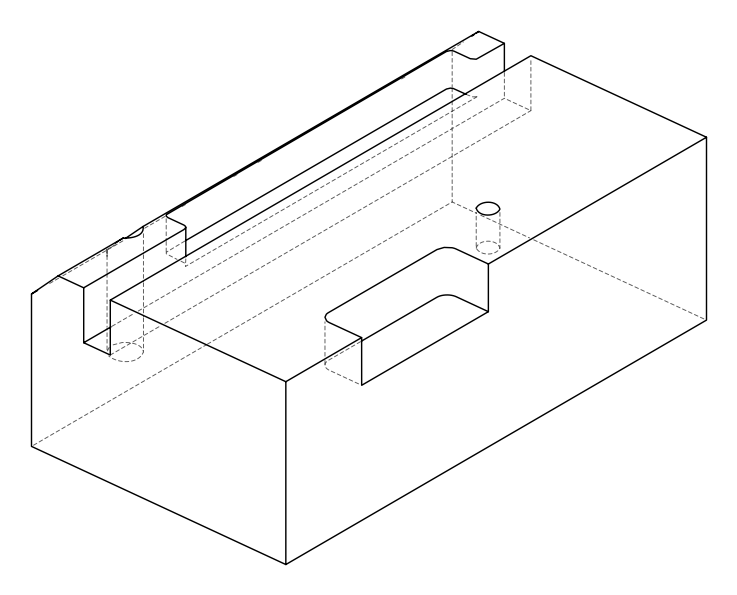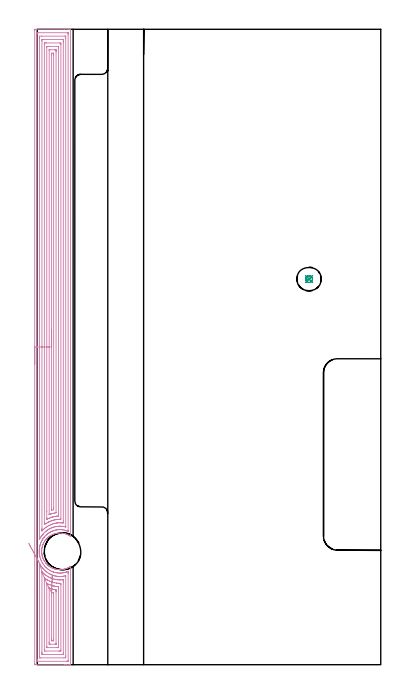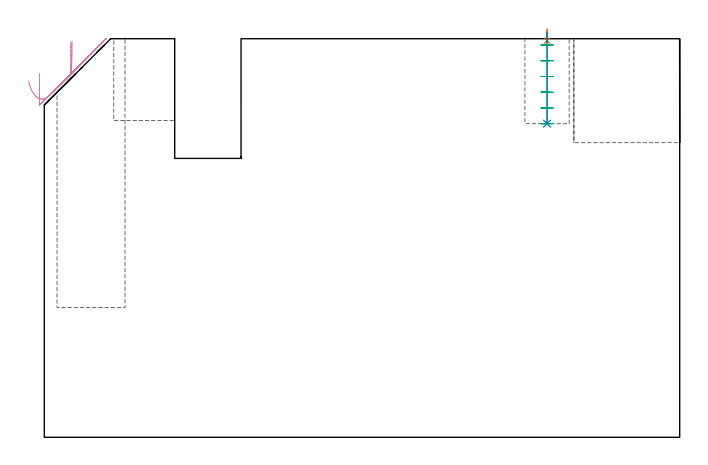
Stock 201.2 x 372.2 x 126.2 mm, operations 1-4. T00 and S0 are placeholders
(PLAN: 8 operations, 5 tool changes, 226.6 min)
(1 SPOT_DRILL | STEP1POCKET | NXT0321_9005460120000 | 0.03 min | 3 mm3)
(2 DRILL_BLIND_HOLE_INTO_CENTER | STEP1POCKET | NXT0301_128 | 0.12 min | 2910 mm3)
(3 MILL_ROUGH_BLIND_HOLE_CONTOUR | STEP1POCKET | NXT0201_013 | Spiral | 0.49 min | 1225 mm3)
(4 AREA_MILL | FG_CHAMFER_SURFACE | UGT0205_001 | 23.51 min | 81862 mm3)
(5 MILL_OPEN_POCKET | POCKET_OPEN | NXT0201_008 | Follow Part, ap 1.5, ae 75% | 191.44 min | 425659 mm3)
(6 MILL_SLOT | SLOT_PARTIAL_RECTANGULAR | NXT0201_012 | Follow Part, ap 4, ae 75% | 2.69 min | 26153 mm3)
(7 MILL_RECTANGULAR_SLOT | SLOT_RECTANGULAR | NXT0201_012 | Follow Part, ap 4, ae 75% | 6.61 min | 93767 mm3)
(8 MILL_BLIND_HOLE_FROM_SOLID_MATERIAL | STEP1POCKET_1 | NXT0201_012 | Spiral | 1.74 min | 28776 mm3)
(TOOL NXT0321_9005460120000 | NC Spot Drill, 142deg, 12mm, Carbide, Uncoated | D12 PA142 FL30 Z2)
(TOOL NXT0301_128 | Carbide Drill 12mm [861.1-1200-036A1-GP GC34] | D12 PA150 FL37.4 Z2)
(TOOL NXT0201_013 | ENDMILL 10mm | D10 FL30 Z4)
(TOOL UGT0205_001 | Chamfer Mill 20 x 3 x 45 deg. | D20 FL50 Z2)
(TOOL NXT0201_008 | ENDMILL 6mm [2P460-0600-NA 1630] | D6 FL26 Z6)
(TOOL NXT0201_012 | ENDMILL 16mm [2P460-1600-NA 1630] | D16 FL38 Z6)
(OP 1 SPOT_DRILL)
G17 G21 G94 G90
T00 M6
G54
G17 G0 G90 X159.2 Y225.9 S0 M3
G43 Z136.2 H0
G94 G81 G98 Z125.597 F250. R129.2
G80
M5
M2
(OP 2 DRILL_BLIND_HOLE_INTO_CENTER)
G17 G21 G94 G90
T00 M6
G54
G17 G0 G90 X159.2 Y225.9 S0 M3
G43 Z136.2 H1
G94 G81 G98 Z99.3 F250. R128.2
G80
M5
M2
(OP 3 MILL_ROUGH_BLIND_HOLE_CONTOUR)
G17 G21 G94 G90
T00 M6
G54
G17 G0 G90 X159.2 Y225.9 S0 M3
G43 Z136.2 H0
Z124.217
G94 G3 X159.69 Y227.41 R0.834 F250.
X157.582 Y227.076 R1.51
X158.024 Y224.282 R2.
X157.582 Y227.076 R-2.
X157.803 Y225.679 R1.
X159.2 Y225.9 R1.
G0 Z119.233
G3 X159.69 Y227.41 R0.834
X157.582 Y227.076 R1.51
X158.024 Y224.282 R2.
X157.582 Y227.076 R-2.
X157.803 Y225.679 R1.
X159.2 Y225.9 R1.
G0 Z114.25
G3 X159.69 Y227.41 R0.834
X157.582 Y227.076 R1.51
X158.024 Y224.282 R2.
X157.582 Y227.076 R-2.
X157.803 Y225.679 R1.
X159.2 Y225.9 R1.
G0 Z109.267
G3 X159.69 Y227.41 R0.834
X157.582 Y227.076 R1.51
X158.024 Y224.282 R2.
X157.582 Y227.076 R-2.
X157.803 Y225.679 R1.
X159.2 Y225.9 R1.
G0 Z104.283
G3 X159.69 Y227.41 R0.834
X157.582 Y227.076 R1.51
X158.024 Y224.282 R2.
X157.582 Y227.076 R-2.
X157.803 Y225.679 R1.
X159.2 Y225.9 R1.
G0 Z99.3
G3 X159.69 Y227.41 R0.834
X157.582 Y227.076 R1.51
X158.024 Y224.282 R2.
X157.582 Y227.076 R-2.
X157.803 Y225.679 R1.
X159.2 Y225.9 R1.
G0 Z136.2
M5
M2
(OP 4 AREA_MILL)
G17 G21 G94 G90
T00 M6
G54
G17 G0 G90 X-1.5 Y176.1 S1061 M3
G43 Z136.2 H0
Z115.2
G94 G1 Y176.138 Z114.328 F250.
Y176.252 Z113.464
Y176.441 Z112.612
Y176.703 Z111.78
Y177.037 Z110.974
Y177.44 Z110.2
Y177.908 Z109.464
Y178.44 Z108.772
Y179.029 Z108.129
Y179.672 Z107.54
Y180.364 Z107.009
Y181.1 Z106.54
Y181.874 Z106.137
Y182.68 Z105.803
Y183.512 Z105.541
Y184.363 Z105.352
Y185.228 Z105.238
Y186.1 Z105.2
Y371.575
X-1.495 Y372.063 Z105.203
X-1.492 Y372.19 Z105.206
X-1.361 Y372.2 Z105.337
X15.849 Z122.544
X18.219 Z124.914
X18.919 Z125.619
X19.179 Z125.878
X19.342 Y372.197 Z126.034
X19.498 Y372.19 Z126.189
X19.5 Y372.022 Z126.2
Y75.262
X19.494 Y75.198 Z126.192
X19.443 Y75.222 Z126.142
X19.435 Y75.226 Z126.134
X19.379 Y75.262 Z126.079
X18.998 Y75.507 Z125.698
X18.574 Y75.765 Z125.274
X18.524 Y75.792 Z125.224
X18.081 Y76.02 Z124.781
X17.632 Y76.231 Z124.332
X17.189 Y76.416 Z123.889
X16.741 Y76.58 Z123.441
X16.506 Y76.658 Z123.206
X15.849 Y76.833 Z122.549
X14.958 Y77.01 Z121.658
X14.066 Y77.111 Z120.766
X13.175 Y77.138 Z119.875
X12.283 Y77.09 Z118.983
X11.392 Y76.967 Z118.092
X10.945 Y76.882 Z117.645
X10.5 Y76.772 Z117.2
X10.094 Y76.658 Z116.794
X9.608 Y76.488 Z116.308
X9.161 Y76.313 Z115.86
X8.717 Y76.113 Z115.416
X8.028 Y75.765 Z114.726
X7.932 Y75.709 Z114.63
X7.826 Y75.647 Z114.524
X7.375 Y75.362 Z114.075
X7.244 Y75.271 Z113.944
X6.935 Y75.057 Z113.632
X6.805 Y74.959 Z113.5
X6.687 Y74.871 Z113.385
X6.042 Y74.319 Z112.742
X5.682 Y73.978 Z112.382
X5.63 Y73.921 Z112.33
X5.342 Y73.606 Z112.037
X5.22 Y73.474 Z111.916
X5.152 Y73.401 Z111.849
X4.887 Y73.084 Z111.587
X4.756 Y72.907 Z111.454
X4.567 Y72.652 Z111.265
X4.464 Y72.504 Z111.161
X4.26 Y72.212 Z110.958
X3.983 Y71.748 Z110.681
X3.735 Y71.298 Z110.434
X3.545 Y70.905 Z110.244
X3.523 Y70.856 Z110.222
X3.368 Y70.509 Z110.067
X3.344 Y70.449 Z110.044
X3.326 Y70.404 Z110.025
X3.163 Y69.959 Z109.863
X3.016 Y69.511 Z109.716
X3. Y69.455 Z109.7
X2.893 Y69.065 Z109.591
X2.787 Y68.617 Z109.487
X2.703 Y68.171 Z109.403
X2.683 Y68.037 Z109.383
X2.638 Y67.724 Z109.337
X2.592 Y67.278 Z109.29
X2.567 Y66.831 Z109.258
X2.566 Y66.77 Z109.256
X2.551 Y66.384 Z109.251
X2.553 Y66.314 Z109.253
X2.565 Y65.937 Z109.263
X2.587 Y65.653 Z109.276
X2.595 Y65.501 Z109.289
Y65.49 Z109.29
X2.643 Y65.044 Z109.338
X2.708 Y64.596 Z109.407
X2.738 Y64.442 Z109.436
X2.795 Y64.15 Z109.492
X2.9 Y63.703 Z109.599
X3.026 Y63.257 Z109.724
X3.174 Y62.809 Z109.873
X3.293 Y62.486 Z109.993
X3.339 Y62.364 Z110.037
X3.366 Y62.301 Z110.062
X3.369 Y62.292 Z110.066
X3.546 Y61.914 Z110.246
X3.61 Y61.779 Z110.31
X3.757 Y61.47 Z110.454
X3.998 Y61.026 Z110.697
X4.267 Y60.577 Z110.966
X4.582 Y60.126 Z111.281
X4.911 Y59.683 Z111.61
X5.049 Y59.515 Z111.747
X5.152 Y59.396 Z111.849
X5.714 Y58.79 Z112.41
X5.877 Y58.63 Z112.573
X5.927 Y58.583 Z112.624
X6.043 Y58.475 Z112.741
X6.096 Y58.428 Z112.796
X6.236 Y58.307 Z112.935
X6.366 Y58.195 Z113.062
X6.382 Y58.181 Z113.079
X6.444 Y58.13 Z113.142
X6.727 Y57.897 Z113.427
X6.794 Y57.847 Z113.494
X6.934 Y57.743 Z113.633
X7.026 Y57.68 Z113.724
X7.098 Y57.631 Z113.793
X7.39 Y57.43 Z114.088
X7.663 Y57.256 Z114.363
X7.825 Y57.153 Z114.525
X8.067 Y57.013 Z114.765
X8.084 Y57.003 Z114.782
X8.399 Y56.838 Z115.098
X8.561 Y56.76 Z115.254
X8.668 Y56.708 Z115.361
X8.719 Y56.682 Z115.414
X8.835 Y56.63 Z115.534
X9.16 Y56.487 Z115.86
X9.608 Y56.313 Z116.308
X10.197 Y56.11 Z116.897
X10.348 Y56.065 Z117.048
X10.5 Y56.026 Z117.2
X11.392 Y55.833 Z118.092
X12.283 Y55.71 Z118.983
X13.175 Y55.662 Z119.875
X14.066 Y55.689 Z120.766
X14.707 Y55.761 Z121.407
X14.957 Y55.789 Z121.657
X15.849 Y55.967 Z122.549
X16.402 Y56.11 Z123.102
X16.741 Y56.221 Z123.441
X17.189 Y56.384 Z123.889
X17.632 Y56.568 Z124.332
X18.078 Y56.778 Z124.778
X18.524 Y57.007 Z125.224
X18.973 Y57.278 Z125.673
X19.14 Y57.385 Z125.84
X19.37 Y57.529 Z126.066
X19.443 Y57.573 Z126.138
X19.497 Y57.603 Z126.189
X19.5 Y57.385 Z126.2
Y0.178
X19.498 Y0.01 Z126.189
X19.342 Y0.003 Z126.034
X19.179 Y0. Z125.878
X18.919 Z125.619
X18.219 Z124.914
X16.991 Z123.688
X16.463 Z123.157
X15.849 Z122.544
X-1.089 Z105.609
X-1.364 Y0.003 Z105.334
X-1.492 Y0.01 Z105.206
X-1.499 Y0.141 Z105.199
X-1.5 Y0.625 Z105.2
Y186.1
X-0.086 Z106.614
X-0.085 Y369.651 Z106.615
X-0.079 Y370.182 Z106.621
X-0.06 Y370.19 Z106.64
X0.01 Y370.195 Z106.71
X0.118 Y370.198 Z106.818
X0.254 Y370.2 Z106.954
X0.659 Z107.359
X17.814 Z124.514
X18.01 Y370.197 Z124.71
X18.044 Y370.195 Z124.744
X18.075 Y370.191 Z124.775
X18.079 Y370.148 Z124.779
X18.084 Y369.925 Z124.784
X18.085 Y369.787 Z124.785
X18.086 Y369.029 Z124.786
X18.085 Y78.39 Z124.785
X18.084 Y78.232 Z124.784
X18.081 Y78.154 Z124.781
X18.08 Y78.145 Z124.78
X18.055 Y78.15 Z124.755
X17.991 Y78.172 Z124.691
X17.845 Y78.227 Z124.545
X17.437 Y78.39 Z124.137
X17.341 Y78.426 Z124.041
X17.287 Y78.445 Z123.987
X16.789 Y78.607 Z123.489
X16.463 Y78.697 Z123.163
X16.057 Y78.804 Z122.757
X15.585 Y78.896 Z122.285
X14.98 Y79.007 Z121.68
X14.707 Y79.038 Z121.407
X14.003 Y79.107 Z120.703
X13.829 Y79.114 Z120.529
X13.104 Y79.128 Z119.804
X12.951 Y79.123 Z119.651
X12.271 Y79.083 Z118.971
X12.073 Y79.061 Z118.773
X11.489 Y78.985 Z118.189
X11.195 Y78.938 Z117.895
X10.742 Y78.851 Z117.442
X10.317 Y78.747 Z117.017
X10.04 Y78.672 Z116.74
X9.439 Y78.486 Z116.139
X9.368 Y78.462 Z116.068
X9.169 Y78.39 Z115.869
X8.736 Y78.213 Z115.436
X8.561 Y78.135 Z115.261
X8.133 Y77.933 Z114.833
X7.683 Y77.71 Z114.383
X7.544 Y77.638 Z114.244
X7.292 Y77.497 Z113.992
X6.992 Y77.306 Z113.692
X6.805 Y77.183 Z113.505
X6.466 Y76.948 Z113.166
X5.98 Y76.603 Z112.68
X5.927 Y76.559 Z112.627
X5.479 Y76.165 Z112.179
X5.049 Y75.783 Z111.749
X5.011 Y75.748 Z111.711
X4.971 Y75.709 Z111.671
X4.581 Y75.291 Z111.281
X4.171 Y74.847 Z110.871
X4.156 Y74.83 Z110.856
X4.144 Y74.815 Z110.844
X3.77 Y74.329 Z110.47
X3.468 Y73.921 Z110.168
X3.395 Y73.817 Z110.095
X3.293 Y73.665 Z109.993
X3.051 Y73.273 Z109.751
X2.904 Y73.027 Z109.604
X2.728 Y72.709 Z109.428
X2.423 Y72.129 Z109.123
X2.415 Y72.111 Z109.115
X2.151 Y71.509 Z108.851
X2.047 Y71.24 Z108.747
X1.909 Y70.861 Z108.609
X1.734 Y70.346 Z108.434
X1.707 Y70.259 Z108.407
X1.688 Y70.192 Z108.388
X1.537 Y69.637 Z108.237
X1.502 Y69.488 Z108.202
X1.494 Y69.452 Z108.194
X1.354 Y68.744 Z108.054
X1.322 Y68.558 Z108.022
X1.24 Y67.967 Z107.94
X1.209 Y67.664 Z107.909
X1.17 Y67.144 Z107.87
X1.153 Y66.77 Z107.853
X1.145 Y66.275 Z107.845
X1.157 Y65.876 Z107.857
X1.189 Y65.337 Z107.889
X1.224 Y64.983 Z107.924
X1.311 Y64.319 Z108.011
X1.347 Y64.089 Z108.047
X1.526 Y63.206 Z108.226
X1.529 Y63.195 Z108.229
X1.537 Y63.16 Z108.237
X1.788 Y62.301 Z108.488
X1.914 Y61.918 Z108.614
X2.104 Y61.407 Z108.804
X2.415 Y60.713 Z109.115
X2.509 Y60.513 Z109.209
X2.599 Y60.327 Z109.299
X2.996 Y59.62 Z109.696
X3.293 Y59.139 Z109.993
X3.582 Y58.726 Z110.282
X4.171 Y57.958 Z110.871
X4.278 Y57.832 Z110.978
X5.049 Y57.009 Z111.749
X5.072 Y56.986 Z111.772
X5.124 Y56.938 Z111.824
X5.927 Y56.252 Z112.627
X6.193 Y56.044 Z112.893
X6.805 Y55.619 Z113.505
X7.557 Y55.15 Z114.257
X7.683 Y55.082 Z114.383
X7.822 Y55.008 Z114.522
X8.561 Y54.666 Z115.261
X9.353 Y54.344 Z116.053
X9.439 Y54.313 Z116.139
X9.605 Y54.256 Z116.305
X10.317 Y54.052 Z117.017
X10.58 Y53.989 Z117.28
X11.195 Y53.863 Z117.895
X11.651 Y53.792 Z118.351
X12.073 Y53.74 Z118.773
X12.623 Y53.697 Z119.323
X12.951 Y53.683 Z119.651
X13.517 Y53.68 Z120.217
X13.829 Y53.691 Z120.529
X14.352 Y53.724 Z121.052
X14.707 Y53.763 Z121.407
X15.14 Y53.816 Z121.84
X15.585 Y53.901 Z122.285
X15.876 Y53.96 Z122.576
X16.463 Y54.098 Z123.163
X16.587 Y54.13 Z123.287
X17.009 Y54.256 Z123.709
X17.254 Y54.344 Z123.954
X17.341 Y54.377 Z124.041
X17.89 Y54.591 Z124.59
X18.046 Y54.65 Z124.746
X18.078 Y54.66 Z124.778
X18.08 Y54.581 Z124.78
X18.084 Y54.393 Z124.784
X18.085 Y54.256 Z124.785
X18.086 Y53.498 Z124.786
Y2.549
X18.079 Y2.018 Z124.779
X18.06 Y2.01 Z124.76
X17.99 Y2.005 Z124.69
X17.882 Y2.002 Z124.582
X17.746 Y2. Z124.446
X17.341 Z124.041
X0.186 Z106.886
X-0.01 Y2.003 Z106.69
X-0.043 Y2.005 Z106.657
X-0.075 Y2.009 Z106.625
X-0.079 Y2.052 Z106.621
X-0.084 Y2.275 Z106.616
X-0.085 Y2.413 Z106.615
X-0.086 Y3.171 Z106.614
Y186.1
X1.328 Z108.028
X1.329 Y367.106 Z108.029
X1.33 Y367.317 Z108.03
X1.336 Y367.999 Z108.036
X1.347 Y368.193 Z108.047
X2.415 Y368.2 Z109.115
X16.267 Y368.199 Z122.967
X16.463 Y368.195 Z123.163
X16.653 Y368.19 Z123.353
X16.665 Y367.999 Z123.365
X16.668 Y367.791 Z123.368
X16.671 Y367.106 Z123.371
X16.672 Y366.893 Z123.372
X16.671 Y80.86 Z123.371
X16.67 Y80.789 Z123.37
X16.667 Y80.733 Z123.367
X16.665 Y80.703 Z123.365
X16.651 Y80.699 Z123.351
X16.463 Y80.738 Z123.163
X15.768 Y80.885 Z122.468
X15.585 Y80.917 Z122.285
X15.184 Y80.983 Z121.884
X14.732 Y81.047 Z121.432
X14.707 Y81.05 Z121.407
X14.477 Y81.072 Z121.177
X13.829 Y81.116 Z120.529
X13.783 Y81.119 Z120.483
X12.951 Y81.125 Z119.651
X12.9 Y81.124 Z119.6
X12.073 Y81.075 Z118.773
X12.039 Y81.072 Z118.739
X11.295 Y80.97 Z117.995
X11.195 Y80.953 Z117.895
X10.552 Y80.833 Z117.252
X10.317 Y80.778 Z117.017
X9.848 Y80.656 Z116.548
X9.439 Y80.532 Z116.139
X9.176 Y80.446 Z115.876
X8.561 Y80.227 Z115.261
X8.526 Y80.214 Z115.226
X8.437 Y80.178 Z115.137
X7.916 Y79.941 Z114.616
X7.683 Y79.829 Z114.383
X7.325 Y79.648 Z114.025
X6.805 Y79.375 Z113.505
X6.748 Y79.343 Z113.448
X6.651 Y79.284 Z113.351
X6.21 Y78.996 Z112.91
X5.927 Y78.805 Z112.627
X5.686 Y78.635 Z112.386
X5.35 Y78.39 Z112.05
X5.183 Y78.255 Z111.883
X5.049 Y78.142 Z111.749
X4.708 Y77.843 Z111.408
X4.318 Y77.497 Z111.018
X4.242 Y77.425 Z110.942
X4.171 Y77.354 Z110.871
X3.808 Y76.972 Z110.508
X3.463 Y76.603 Z110.163
X3.382 Y76.512 Z110.082
X3.293 Y76.407 Z109.993
X2.986 Y76.022 Z109.686
X2.741 Y75.709 Z109.441
X2.602 Y75.519 Z109.302
X2.415 Y75.256 Z109.115
X2.239 Y74.994 Z108.939
X2.124 Y74.815 Z108.824
X1.9 Y74.445 Z108.6
X1.597 Y73.921 Z108.297
X1.359 Y73.478 Z108.059
X1.333 Y73.44 Z108.033
Y73.455
X1.33 Y73.567 Z108.03
X1.329 Y73.709 Z108.029
Y73.921
X1.328 Y186.1 Z108.028
X2.743 Z109.443
Y365.318
X2.746 Y365.874 Z109.446
X2.75 Y366.064 Z109.45
X2.758 Y366.19 Z109.458
X2.86 Y366.193 Z109.56
X3.305 Y366.2 Z110.005
X14.719 Z121.419
X15.139 Y366.193 Z121.839
X15.239 Y366.19 Z121.939
X15.25 Y366.128 Z121.95
X15.252 Y366.054 Z121.952
X15.256 Y365.653 Z121.956
X15.257 Y365.318 Z121.957
Y364.758
Y84.087
X15.256 Y83.754 Z121.956
X15.253 Y83.198 Z121.953
X15.25 Y83.017 Z121.95
X15.071 Y83.024 Z121.771
X14.707 Y83.054 Z121.407
X14.5 Y83.07 Z121.2
X13.829 Y83.109 Z120.529
X13.576 Y83.118 Z120.276
X12.951 Z119.651
X12.705 Y83.11 Z119.405
X12.073 Y83.069 Z118.773
X11.883 Y83.053 Z118.583
X11.195 Y82.966 Z117.895
X11.104 Y82.953 Z117.804
X10.558 Y82.86 Z117.258
X10.354 Y82.822 Z117.054
X10.317 Y82.813 Z117.017
X9.653 Y82.642 Z116.353
X9.439 Y82.579 Z116.139
X8.98 Y82.433 Z115.68
X8.561 Y82.288 Z115.261
X8.33 Y82.201 Z115.03
X7.742 Y81.966 Z114.442
X7.701 Y81.948 Z114.401
X7.683 Y81.939 Z114.383
X7.105 Y81.66 Z113.805
X6.805 Y81.508 Z113.505
X6.524 Y81.358 Z113.224
X6.013 Y81.072 Z112.713
X5.96 Y81.039 Z112.66
X5.927 Y81.017 Z112.627
X5.431 Y80.684 Z112.131
X5.049 Y80.421 Z111.749
X4.909 Y80.321 Z111.609
X4.716 Y80.178 Z111.416
X4.414 Y79.931 Z111.114
X4.171 Y79.726 Z110.871
X3.937 Y79.522 Z110.637
X3.671 Y79.284 Z110.371
X3.475 Y79.099 Z110.175
X3.293 Y78.921 Z109.993
X3.034 Y78.654 Z109.734
X2.78 Y78.39 Z109.48
X2.77 Y78.388 Z109.47
X2.75 Y78.39 Z109.45
X2.749 Y78.443 Z109.449
X2.744 Y78.949 Z109.444
X2.743 Y79.284 Z109.443
Y79.618
Y186.1
X4.157 Z110.857
Y363.544
X4.171 Y364.19 Z110.871
X4.395 Y364.196 Z111.095
X5.049 Y364.199 Z111.749
X5.269 Y364.2 Z111.969
X13.172 Y364.199 Z119.872
X13.829 Y364.19 Z120.529
X13.843 Y363.53 Z120.543
Y363.516
Y85.527
X13.829 Y85.129 Z120.529
X13.361 Y85.124 Z120.061
X12.951 Y85.118 Z119.651
X12.507 Y85.1 Z119.207
X12.073 Y85.069 Z118.773
X11.693 Y85.035 Z118.393
X11.195 Y84.971 Z117.895
X10.916 Y84.931 Z117.616
X10.317 Y84.828 Z117.017
X10.168 Y84.799 Z116.868
X9.524 Y84.647 Z116.224
X9.456 Y84.63 Z116.156
X9.439 Y84.625 Z116.139
X8.781 Y84.423 Z115.481
X8.561 Y84.349 Z115.261
X8.129 Y84.193 Z114.829
X7.683 Y84.02 Z114.383
X7.496 Y83.944 Z114.196
X7.058 Y83.754 Z113.758
X6.885 Y83.672 Z113.585
X6.805 Y83.633 Z113.505
X6.299 Y83.375 Z112.999
X5.927 Y83.175 Z112.627
X5.727 Y83.063 Z112.427
X5.379 Y82.86 Z112.079
X5.177 Y82.73 Z111.877
X5.049 Y82.645 Z111.749
X4.649 Y82.373 Z111.349
X4.171 Y82.047 Z110.871
X4.157 Y82.86 Z110.857
Y82.874
Y186.1
X5.571 Z112.271
X5.572 Y361.742 Z112.272
X5.573 Y362.103 Z112.273
X5.575 Y362.156 Z112.275
X5.578 Y362.181 Z112.278
X5.592 Y362.19 Z112.292
X5.702 Y362.194 Z112.402
X5.927 Y362.198 Z112.627
X6.356 Y362.2 Z113.056
X6.805 Z113.505
X12.073 Y362.199 Z118.773
X12.223 Y362.198 Z118.923
X12.342 Y362.194 Z119.042
X12.416 Y362.19 Z119.116
X12.422 Y362.104 Z119.122
X12.426 Y361.742 Z119.126
X12.428 Y361.381 Z119.128
X12.429 Y87.861 Z119.129
X12.426 Y87.329 Z119.126
X12.423 Y87.149 Z119.123
X12.422 Y87.112 Z119.122
X12.373 Y87.105 Z119.073
X12.302 Y87.096 Z119.002
X12.073 Y87.075 Z118.773
X11.499 Y87.019 Z118.199
X11.195 Y86.98 Z117.895
X10.726 Y86.913 Z117.426
X10.317 Y86.842 Z117.017
X9.98 Y86.778 Z116.68
X9.439 Y86.652 Z116.139
X9.268 Y86.609 Z115.968
X8.652 Y86.435 Z115.352
X8.582 Y86.414 Z115.282
X8.561 Y86.407 Z115.261
X7.927 Y86.186 Z114.627
X7.683 Y86.095 Z114.383
X7.292 Y85.939 Z113.992
X6.805 Y85.734 Z113.505
X6.672 Y85.676 Z113.372
X6.377 Y85.541 Z113.077
X6.07 Y85.396 Z112.77
X5.927 Y85.331 Z112.627
X5.578 Y85.192 Z112.278
X5.575 Y85.541 Z112.275
X5.572 Y85.903 Z112.272
X5.571 Y89.901 Z112.271
Y186.1
X6.985 Z113.685
X6.986 Y359.955 Z113.686
X6.988 Y360.132 Z113.688
X6.99 Y360.175 Z113.69
X6.991 Y360.189 Z113.691
X7.041 Y360.192 Z113.741
X7.201 Y360.197 Z113.901
X7.442 Y360.2 Z114.142
X10.317 Z117.017
X10.956 Y360.198 Z117.656
X10.993 Y360.194 Z117.693
X11.006 Y360.191 Z117.706
X11.009 Y360.144 Z117.709
X11.012 Y359.955 Z117.712
X11.015 Y359.245 Z117.715
Y359.061
X11.014 Y89.301 Z117.714
X11.013 Y89.117 Z117.713
X11.01 Y89.029 Z117.71
X11.008 Y88.992 Z117.708
X10.934 Y88.969 Z117.634
X10.317 Y88.86 Z117.017
X9.79 Y88.76 Z116.49
X9.439 Y88.679 Z116.139
X9.079 Y88.59 Z115.779
X8.561 Y88.446 Z115.261
X8.391 Y88.396 Z115.091
X7.848 Y88.223 Z114.548
X7.724 Y88.181 Z114.424
X7.683 Y88.166 Z114.383
X7.08 Y87.943 Z113.78
X7.006 Y87.919 Z113.706
X6.995 Y87.916 Z113.695
X6.992 Y87.947 Z113.692
X6.988 Y88.037 Z113.688
X6.986 Y88.223 Z113.686
X6.985 Y186.1 Z113.685
X8.4 Z115.1
Y357.273
X8.401 Y357.436 Z115.101
X8.407 Y358.167 Z115.107
X8.533 Y358.195 Z115.233
X8.561 Y358.197 Z115.261
X9.409 Y358.198 Z116.109
X9.439 Y358.194 Z116.139
X9.593 Y358.167 Z116.293
X9.596 Y358.007 Z116.296
X9.6 Y357.273 Z116.3
Y357.109
Y91.798
X9.599 Y91.635 Z116.299
X9.593 Y90.904 Z116.293
X9.584 Y90.757 Z116.284
X8.561 Y90.496 Z115.261
X8.418 Y90.46 Z115.118
X8.407 Y90.74 Z115.107
X8.402 Y90.904 Z115.102
X8.4 Y91.068 Z115.1
Y186.1
Y186.972 Z115.138
Y187.836 Z115.251
Y188.688 Z115.44
Y189.52 Z115.703
Y190.326 Z116.036
Y191.1 Z116.439
Y191.836 Z116.908
Y192.528 Z117.439
Y193.171 Z118.028
Y193.76 Z118.672
Y194.291 Z119.364
Y194.76 Z120.1
Y195.163 Z120.873
Y195.497 Z121.679
Y195.759 Z122.511
Y195.948 Z123.363
Y196.062 Z124.228
Y196.1 Z125.1
G0 Z136.2
X-4.981 Y71.1
Z112.786
G1 X-4.788 Y70.741 Z112.015
X-4.563 Y70.324 Z111.282
X-4.309 Y69.853 Z110.594
X-4.028 Y69.33 Z109.954
X-3.721 Y68.761 Z109.369
X-3.391 Y68.148 Z108.842
X-3.041 Y67.498 Z108.379
X-2.673 Y66.814 Z107.981
X-2.289 Y66.103 Z107.652
X-1.894 Y65.369 Z107.395
X-1.49 Y64.618 Z107.212
X-1.079 Y63.856 Z107.104
X-0.666 Y63.088 Z107.071
X-0.253 Y62.321 Z107.115
X0.157 Y61.56 Z107.234
X0.561 Y60.812 Z107.429
X0.954 Y60.081 Z107.696
X1.335 Y59.373 Z108.035
X1.537 Y58.999 Z108.237
X1.687 Y58.726 Z108.387
X1.882 Y58.374 Z108.582
X2.223 Y57.832 Z108.923
X2.415 Y57.549 Z109.115
X2.867 Y56.938 Z109.567
X3.293 Y56.39 Z109.993
X3.608 Y56.044 Z110.308
X4.171 Y55.45 Z110.871
X4.49 Y55.15 Z111.19
X5.049 Y54.667 Z111.749
X5.56 Y54.256 Z112.26
X5.927 Y54.001 Z112.627
X6.642 Y53.529 Z113.342
X6.805 Y53.429 Z113.505
X6.916 Y53.363 Z113.616
X7.418 Y53.1 Z114.118
X7.683 Y52.974 Z114.383
X8.38 Y52.653 Z115.08
X8.561 Y52.58 Z115.261
X8.845 Y52.469 Z115.545
X9.439 Y52.271 Z116.139
X9.725 Y52.178 Z116.425
X10.074 Y52.082 Z116.774
X10.317 Y52.026 Z117.017
X10.871 Y51.905 Z117.571
X11.195 Y51.853 Z117.895
X11.902 Y51.749 Z118.602
X12.073 Y51.734 Z118.773
X12.848 Y51.68 Z119.548
X12.951 Y51.679 Z119.651
X13.725 Y51.681 Z120.425
X13.829 Y51.686 Z120.529
X14.549 Y51.736 Z121.249
X14.707 Y51.753 Z121.407
X15.33 Y51.834 Z122.03
X15.585 Y51.881 Z122.285
X16.068 Y51.977 Z122.768
X16.463 Y52.062 Z123.163
X16.637 Y52.098 Z123.337
X16.663 Y52.102 Z123.363
X16.666 Y52.041 Z123.366
X16.669 Y51.929 Z123.369
X16.671 Y51.787 Z123.371
X16.672 Y51.575 Z123.372
X16.671 Y5.094 Z123.371
X16.67 Y4.883 Z123.37
X16.665 Y4.2 Z123.365
X16.653 Y4.007 Z123.353
X15.585 Y4. Z122.285
X1.733 Y4.001 Z108.433
X1.537 Y4.005 Z108.237
X1.347 Y4.01 Z108.047
X1.336 Y4.2 Z108.036
X1.332 Y4.409 Z108.032
X1.329 Y5.094 Z108.029
Y5.307
Y58.938
X1.33 Y59.15 Z108.03
X1.335 Y59.373 Z108.035
X2.751 Y54.43 Z109.451
X2.924 Y54.256 Z109.624
X3.293 Y53.881 Z109.993
X3.846 Y53.363 Z110.546
X4.171 Y53.082 Z110.871
X4.92 Y52.469 Z111.62
X5.049 Y52.375 Z111.749
X5.342 Y52.171 Z112.042
X5.927 Y51.798 Z112.627
X6.283 Y51.575 Z112.983
X6.805 Y51.29 Z113.505
X7.355 Y51.015 Z114.055
X7.683 Y50.869 Z114.383
X8.115 Y50.681 Z114.815
X8.561 Y50.514 Z115.261
X8.817 Y50.42 Z115.517
X9.439 Y50.227 Z116.139
X10.049 Y50.06 Z116.749
X10.317 Y50.004 Z117.017
X11.142 Y49.842 Z117.842
X11.195 Y49.833 Z117.895
X11.523 Y49.787 Z118.223
X12.073 Y49.728 Z118.773
X12.137 Y49.722 Z118.837
X12.951 Y49.68 Z119.651
X13.06 Y49.676 Z119.76
X13.829 Y49.685 Z120.529
X13.926 Y49.688 Z120.626
X14.707 Y49.744 Z121.407
X14.746 Y49.747 Z121.446
X15.085 Y49.787 Z121.785
X15.166 Y49.788 Z121.866
X15.25 Y49.787 Z121.95
X15.253 Y49.618 Z121.953
X15.256 Y49.228 Z121.956
X15.257 Y48.893 Z121.957
Y48.333
Y6.882
X15.254 Y6.326 Z121.954
X15.25 Y6.136 Z121.95
X15.242 Y6.01 Z121.942
X15.14 Y6.007 Z121.84
X14.695 Y6. Z121.395
X3.281 Z109.981
X2.861 Y6.007 Z109.561
X2.761 Y6.01 Z109.461
X2.75 Y6.072 Z109.45
X2.748 Y6.145 Z109.448
X2.744 Y6.547 Z109.444
X2.743 Y6.882 Z109.443
Y7.442
Y53.363
X2.744 Y53.921 Z109.444
X2.751 Y54.43 Z109.451
X4.171 Y50.752 Z110.871
X4.278 Y50.681 Z110.978
X5.049 Y50.171 Z111.749
X5.642 Y49.787 Z112.342
X5.927 Y49.623 Z112.627
X6.286 Y49.421 Z112.986
X6.805 Y49.175 Z113.505
X7.411 Y48.893 Z114.111
X7.683 Y48.779 Z114.383
X7.871 Y48.702 Z114.571
X8.561 Y48.459 Z115.261
X9.19 Y48.253 Z115.89
X9.439 Y48.189 Z116.139
X10.205 Y47.999 Z116.905
X10.342 Y47.974 Z117.042
X11.195 Y47.831 Z117.895
X11.39 Y47.801 Z118.09
X12.073 Y47.733 Z118.773
X12.357 Y47.711 Z119.057
X12.951 Y47.683 Z119.651
X13.268 Y47.677 Z119.968
X13.829 Y47.67 Z120.529
X13.843 Y47.106 Z120.543
Y47.091
Y8.656
X13.829 Y8.01 Z120.529
X13.605 Y8.004 Z120.305
X12.951 Y8.001 Z119.651
X12.731 Y8. Z119.431
X4.828 Y8.001 Z111.528
X4.171 Y8.01 Z110.871
X4.157 Y8.67 Z110.857
Y8.684
Y49.787
X4.159 Y50.681 Z110.859
X4.16 Y50.693 Z110.86
X4.171 Y50.752 Z110.871
X5.577 Y47.648 Z112.277
X5.587 Y47.647 Z112.287
X5.681 Y47.604 Z112.381
X5.927 Y47.486 Z112.627
X6.718 Y47.106 Z113.418
X6.805 Y47.066 Z113.505
X6.874 Y47.035 Z113.574
X7.683 Y46.713 Z114.383
X8.289 Y46.489 Z114.989
X8.561 Y46.404 Z115.261
X9.197 Y46.212 Z115.897
X9.439 Y46.154 Z116.139
X9.513 Y46.136 Z116.213
X9.97 Y46.037 Z116.67
X10.317 Y45.969 Z117.017
X10.61 Y45.914 Z117.31
X11.195 Y45.823 Z117.895
X11.632 Y45.767 Z118.332
X12.073 Y45.714 Z118.773
X12.422 Y45.671 Z119.122
X12.425 Y45.318 Z119.125
X12.428 Y44.957 Z119.128
X12.429 Y44.424 Z119.129
Y44.062
Y10.457
X12.427 Y10.097 Z119.127
X12.425 Y10.044 Z119.125
X12.423 Y10.018 Z119.123
X12.408 Y10.01 Z119.108
X12.298 Y10.006 Z118.998
X12.073 Y10.002 Z118.773
X11.644 Y10. Z118.344
X11.195 Z117.895
X5.927 Y10.001 Z112.627
X5.777 Y10.002 Z112.477
X5.658 Y10.006 Z112.358
X5.584 Y10.01 Z112.284
X5.578 Y10.096 Z112.278
X5.574 Y10.457 Z112.274
X5.572 Y10.819 Z112.272
Y47.468
X5.573 Y47.589 Z112.273
X5.577 Y47.648 Z112.277
X6.99 Y44.891 Z113.69
X7.004 Y44.889 Z113.704
X7.126 Y44.845 Z113.826
X7.353 Y44.76 Z114.053
X7.683 Y44.646 Z114.383
X8.331 Y44.424 Z115.031
X8.561 Y44.356 Z115.261
X8.654 Y44.329 Z115.354
X9.439 Y44.135 Z116.139
X9.811 Y44.046 Z116.511
X10.317 Y43.952 Z117.017
X10.88 Y43.851 Z117.58
X10.967 Y43.831 Z117.667
X11.001 Y43.822 Z117.701
X11.008 Y43.721 Z117.708
X11.011 Y43.53 Z117.711
X11.014 Y42.82 Z117.714
X11.015 Y42.636 Z117.715
X11.014 Y12.245 Z117.714
X11.012 Y12.068 Z117.712
X11.01 Y12.025 Z117.71
X11.009 Y12.011 Z117.709
X10.959 Y12.008 Z117.659
X10.799 Y12.003 Z117.499
X10.558 Y12. Z117.258
X7.683 Z114.383
X7.044 Y12.002 Z113.744
X7.007 Y12.006 Z113.707
X6.994 Y12.009 Z113.694
X6.991 Y12.056 Z113.691
X6.988 Y12.245 Z113.688
X6.985 Y12.955 Z113.685
Y13.139
X6.986 Y44.779 Z113.686
X6.987 Y44.868 Z113.687
X6.989 Y44.888 Z113.689
X6.99 Y44.891 Z113.69
X8.417 Y42.346 Z115.117
X8.561 Y42.312 Z115.261
X8.978 Y42.212 Z115.678
X9.439 Y42.098 Z116.139
X9.547 Y42.069 Z116.247
X9.581 Y42.057 Z116.281
X9.594 Y42.049 Z116.294
X9.595 Y42.016 Z116.295
X9.599 Y41.907 Z116.299
X9.6 Y41.742 Z116.3
Y41.578
Y14.927
X9.599 Y14.764 Z116.299
X9.593 Y14.033 Z116.293
X9.467 Y14.005 Z116.167
X9.439 Y14.003 Z116.139
X8.591 Y14.002 Z115.291
X8.561 Y14.006 Z115.261
X8.407 Y14.033 Z115.107
X8.404 Y14.193 Z115.104
X8.4 Y14.927 Z115.1
Y15.091
Y41.742
X8.402 Y41.905 Z115.102
X8.406 Y42.071 Z115.106
X8.417 Y42.346 Z115.117
X8.45 Y43.215 Z115.188
X8.482 Y44.074 Z115.334
X8.514 Y44.918 Z115.555
X8.545 Y45.739 Z115.849
X8.575 Y46.531 Z116.213
X8.604 Y47.288 Z116.645
X8.631 Y48.005 Z117.141
X8.657 Y48.676 Z117.698
X8.68 Y49.296 Z118.311
X8.701 Y49.86 Z118.976
X8.721 Y50.365 Z119.688
X8.737 Y50.805 Z120.441
X8.751 Y51.178 Z121.229
X8.763 Y51.481 Z122.047
X8.772 Y51.711 Z122.889
X8.778 Y51.867 Z123.747
X8.781 Y51.948 Z124.616
Y51.953 Z125.488
G0 Z136.2
M5
M2
